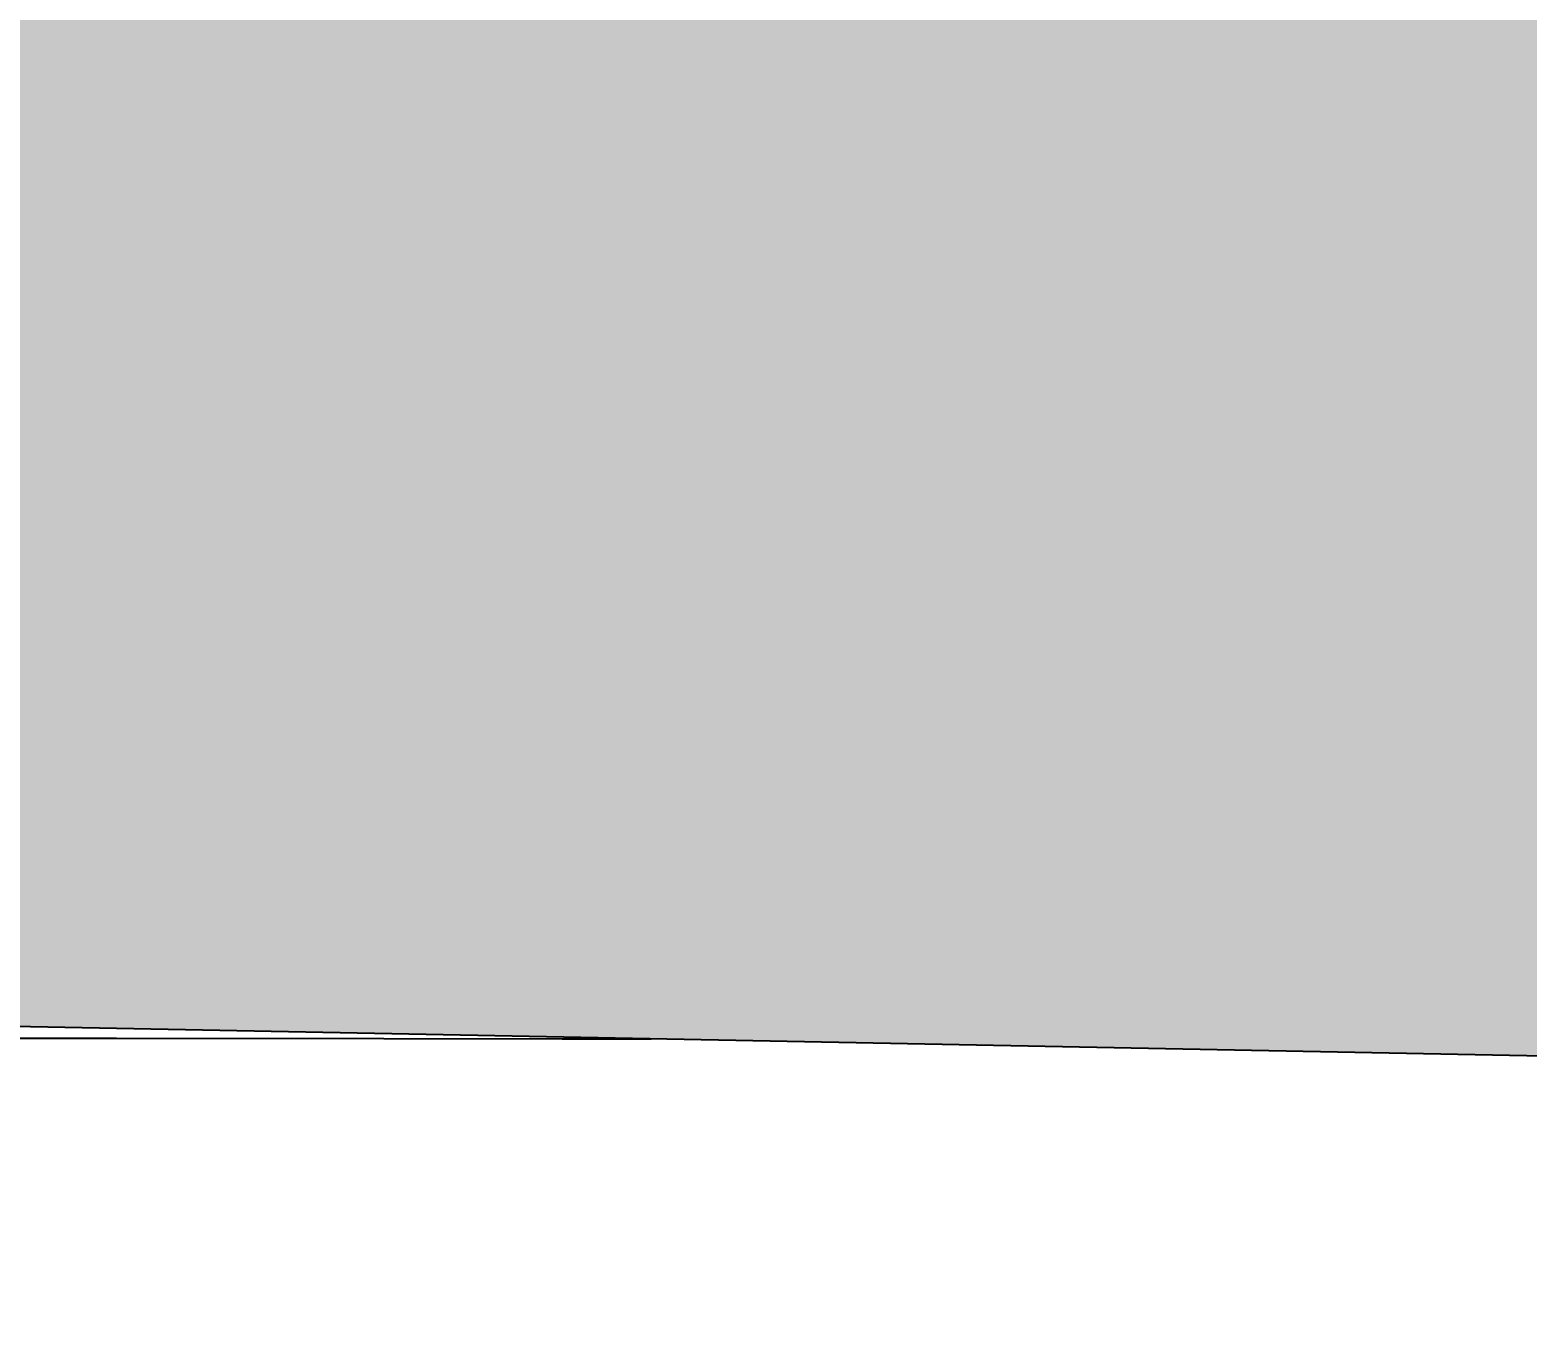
# Model space of a CAD drawing. Extents: x 412674 to 416801, y 6212064 to 6215747.
# Drawn here: x 416287.13 to 416310.37, y 6214611.74 to 6214632.01 of the extents above; entities that cross this region are included whole.
import ezdxf

# ---------------------------------------------------------------- set-up
doc = ezdxf.new("R2010")
doc.units = 0
doc.header["$LTSCALE"] = 5
doc.header["$PDMODE"] = 3
doc.header["$PDSIZE"] = 5
doc.linetypes.add('DASHED2', pattern=[9.525, 6.35, -3.175])
doc.layers.get('Defpoints').update_dxf_attribs({"color": 9})
doc.layers.add('AS-ROADS', color=254, linetype='Continuous')
doc.layers.add('Contour_Line_Intermediate', color=8, linetype='DASHED2')
doc.layers.add('C-RW-T', color=13, linetype='Continuous', lineweight=9)
doc.styles.add('80CG', font='ARIALN.TTF', dxfattribs={"height": 10})
doc.dimstyles.new('Compass 5 000', dxfattribs={"dimscale": 5, "dimtxt": 9, "dimasz": 2, "dimexe": 0.2, "dimexo": 0.0625, "dimgap": 0.5, "dimtad": 0, "dimtih": 1, "dimtoh": 1, "dimzin": 0, "dimdsep": 46, "dimtxsty": '80CG', "dimcen": 0.1, "dimse1": 1, "dimse2": 1, "dimclrd": 256, "dimclrt": 256, "dimaunit": 1, "dimadec": 4, "dimazin": 0, "dimtfac": 0.06, "dimtofl": 0, "dimtmove": 0, "dimatfit": 1, "dimfxl": 0.2, "dimtolj": 1, "dimtzin": 0, "dimlwd": -1, "dimarcsym": 0})

# ---------------------------------------------------------------- blocks, each defined once
blk = doc.blocks.new('*D456')
at = {"layer": 'C-RW-T', "transparency": 16777216}
for p, q in [((416205.356, 6214565.328), (416206.996, 6214648.05)), ((416206.996, 6214648.05), (416216.996, 6214648.05)), ((416203.45, 6214469.187), (416203.252, 6214459.189))]:
    blk.add_line(p, q, dxfattribs=at)
for points in [[(416203.69, 6214565.361), (416207.022, 6214565.295), (416205.158, 6214555.33)], [(416201.784, 6214469.22), (416205.116, 6214469.154), (416203.648, 6214479.185)]]:
    blk.add_solid(points, dxfattribs=at)
at = {"layer": 'Defpoints', "color": 0, "transparency": 16777216}
for p in [(416157.118, 6214556.282), (416205.158, 6214555.33), (416155.609, 6214480.138)]:
    blk.add_point(p, dxfattribs=at)
at = {"layer": 'C-RW-T', "transparency": 16777216, "insert": (416258.65, 6214648.05), "char_height": 10, "attachment_point": 5, "style": '80CG'}
blk.add_mtext('\\A1;ATCO\\P7.62 Utility R/W\\PPlan 192 0098', dxfattribs=at)

msp = doc.modelspace()

# ---------------------------------------------------------------- hatches: boundary and pattern name
at = {"layer": 'AS-ROADS'}
h = msp.add_hatch(color=256, dxfattribs=at)
h.dxf.hatch_style = 1
h.paths.add_polyline_path([(416028.928, 6214099.613), (416032.298, 6214257.243), (416035.098, 6214391.183), (416037.428, 6214529.613), (416024.258, 6214579.533), (416008.458, 6214601.523), (415994.588, 6214618.803), (415977.728, 6214621.053), (415943.828, 6214620.883), (415540.375, 6214631.213), (415544.321, 6214830.321), (416791.446, 6214807.258), (416787.49, 6214607.6), (416574.038, 6214610.933), (416359.828, 6214615.113), (416200.538, 6214618.233), (416185.108, 6214618.483), (416168.668, 6214613.853), (416149.628, 6214599.513), (416132.628, 6214579.943), (416118.498, 6214558.953), (416113.328, 6214534.713), (416113.318, 6214504.543), (416111.058, 6214435.643), (416110.258, 6214423.983), (416106.828, 6214260.703), (416105.678, 6214233.903), (416131.528, 6214230.463), (416133.628, 6214261.193), (416154.518, 6214289.923), (416165.928, 6214295.333), (416192.948, 6214301.013), (416280.408, 6214303.523), (416433.888, 6214299.673), (416506.538, 6214299.243), (416498.078, 6214066.183), (416377.258, 6214072.923), (416276.448, 6214079.443), (416242.718, 6214085.933), (416132.758, 6214085.803), (416125.825, 6213764.84), (416025.984, 6213766.819), (416028.874, 6214097.048)])

# ---------------------------------------------------------------- linework, layer by layer
at = {"layer": 'AS-ROADS', "flags": 128}
msp.add_lwpolyline([(416574.038, 6214610.933), (416359.828, 6214615.113), (416200.538, 6214618.233), (416185.108, 6214618.483), (416168.668, 6214613.853), (416149.628, 6214599.513), (416132.628, 6214579.943), (416118.498, 6214558.953), (416113.328, 6214534.713), (416113.318, 6214504.543), (416111.058, 6214435.643), (416110.258, 6214423.983), (416106.828, 6214260.703), (416105.678, 6214233.903), (416131.528, 6214230.463), (416133.628, 6214261.193), (416154.518, 6214289.923), (416165.928, 6214295.333), (416192.948, 6214301.013), (416280.408, 6214303.523), (416433.888, 6214299.673), (416506.538, 6214299.243)], dxfattribs=at)
at = {"layer": 'Contour_Line_Intermediate', "flags": 128}
msp.add_lwpolyline([(416181.273, 6214617.4), (416181.273, 6214617.4), (416181.334, 6214617.398), (416181.457, 6214617.394), (416181.641, 6214617.388), (416181.887, 6214617.381), (416182.194, 6214617.371), (416182.562, 6214617.36), (416182.992, 6214617.346), (416183.483, 6214617.331), (416184.138, 6214617.289), (416184.955, 6214617.221), (416185.936, 6214617.127), (416187.08, 6214617.006), (416188.387, 6214616.858), (416189.857, 6214616.684), (416191.491, 6214616.484), (416193.287, 6214616.257), (416194.925, 6214616.074), (416196.404, 6214615.935), (416197.724, 6214615.839), (416198.885, 6214615.786), (416199.887, 6214615.778), (416200.731, 6214615.812), (416201.415, 6214615.891), (416201.941, 6214616.013), (416202.471, 6214616.12), (416203.006, 6214616.212), (416203.544, 6214616.289), (416204.087, 6214616.351), (416204.634, 6214616.398), (416205.186, 6214616.429), (416205.741, 6214616.446), (416206.302, 6214616.448), (416208.175, 6214616.448), (416211.36, 6214616.447), (416215.859, 6214616.443), (416221.671, 6214616.437), (416228.796, 6214616.429), (416237.234, 6214616.42), (416246.985, 6214616.408), (416258.048, 6214616.395), (416267.729, 6214616.383), (416276.027, 6214616.373), (416282.942, 6214616.365), (416288.474, 6214616.358), (416292.623, 6214616.353), (416295.389, 6214616.35), (416296.772, 6214616.348), (416296.772, 6214616.348)], dxfattribs=at)

# ---------------------------------------------------------------- dimensions: what is measured, and where the dimension line sits
at = {"layer": 'C-RW-T'}
dim = msp.add_linear_dim(base=(416205.158, 6214555.33), p1=(416155.609, 6214480.138), p2=(416157.118, 6214556.282), angle=88.8643, text='ATCO\\P7.62 Utility R/W\\PPlan 192 0098', dimstyle='Compass 5 000', dxfattribs=at)
dim.commit()
dim.dimension.update_dxf_attribs({"geometry": '*D456', "text_midpoint": (416258.65, 6214648.05), "dimtype": 161})

doc.saveas('drawing.dxf')
